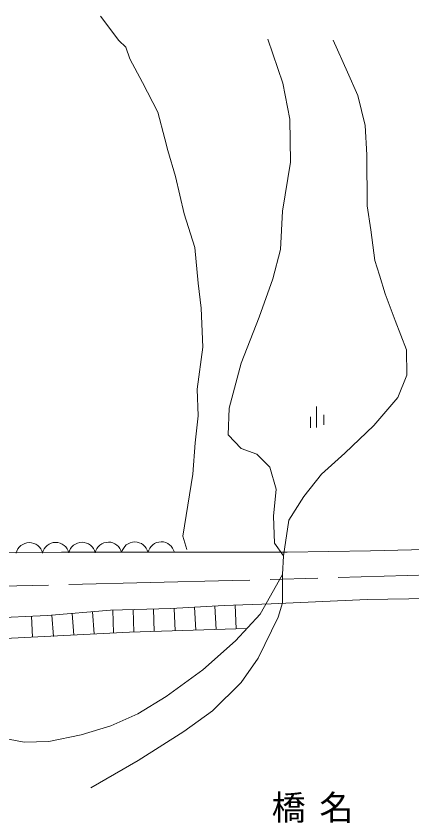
# Model space of a CAD drawing. Units: millimetres, scale not verified. Extents: x 40000 to 680000, y 20000 to 380000.
# Drawn here: x 151328 to 180416, y 236750 to 296020 of the extents above; entities that cross this region are included whole.
import ezdxf

# ---------------------------------------------------------------- set-up
doc = ezdxf.new("R2010")
doc.units = ezdxf.units.MM
doc.header["$LTSCALE"] = 1000
doc.linetypes.add('CHAIN', pattern=[18.5, 12, -1.5, 3.5, -1.5])
doc.layers.add('M-BMK', color=2, linetype='CHAIN', lineweight=13)
doc.layers.add('M-WORK', color=1, linetype='Continuous', lineweight=13)
doc.layers.add('M-STR-HTXT', color=7, linetype='Continuous')
doc.styles.add('ＭＳ ゴシック', font='')
doc.styles.get('ＭＳ ゴシック').set_extended_font_data('MS Gothic')

msp = doc.modelspace()

# ---------------------------------------------------------------- linework, layer by layer
at = {"layer": 'M-BMK'}
msp.add_lwpolyline([(203244, 255475), (186999, 255122), (167196, 254550), (142279, 253946), (135697, 253694), (116943, 253211), (104771, 252993)], dxfattribs=at)
at = {"layer": 'M-WORK'}
for p, q in [((173405, 265795), (173405, 267349)), ((173936, 265998), (173936, 266725)), ((172972, 265775), (172972, 266581)), ((162934, 252501), (163027, 250849)), ((164432, 252586), (164526, 250914)), ((165929, 252670), (166025, 250967)), ((167428, 252742), (167499, 251007)), ((152453, 251938), (152525, 250393)), ((153950, 252019), (154077, 250454)), ((155445, 252140), (155574, 250551)), ((156940, 252261), (157072, 250633)), ((158436, 252374), (158481, 250701)), ((159936, 252414), (159980, 250760)), ((161435, 252454), (161479, 250819))]:
    msp.add_line(p, q, dxfattribs=at)
for points in [[(157526, 296020), (158866, 294240), (159398, 293745), (159683, 292892), (160609, 291148), (161738, 288956), (162259, 287014), (162475, 286151), (163032, 284245), (163680, 281494), (164471, 279012), (164705, 276405), (164939, 274570), (165046, 271711), (164633, 268618), (164705, 266658), (164489, 264662), (164327, 262360), (163590, 257811), (163878, 256839)], [(149713, 243096), (151909, 242672), (153733, 242736), (156109, 243211), (158280, 243879), (160284, 244753), (162365, 246037), (165062, 248002), (167441, 250132), (169257, 252092), (170898, 255008), (170974, 256367), (170319, 257299), (170251, 259277), (170430, 261255), (169981, 262892), (169028, 263827), (167859, 264258), (166924, 265265), (166996, 267225), (167877, 270534), (169190, 273897), (170197, 276720), (170754, 278878), (170916, 281683), (171491, 285280), (171455, 288445), (170934, 291088), (169819, 294325)], [(156821, 239322), (160302, 241339), (163655, 243471), (165761, 244974), (167881, 247068), (169114, 248840), (170578, 251859), (170912, 252925), (170898, 255008), (170974, 256367), (171362, 259001), (172479, 260735), (173776, 262366), (175498, 263920), (177630, 265937), (179390, 267992), (180045, 269636), (180019, 271511), (179184, 273656), (178452, 275622), (178028, 276983), (177694, 278062), (177399, 280310), (177129, 282095), (177103, 285820), (176975, 287978), (176435, 290188), (175678, 291909), (174624, 294259)], [(191463, 257085), (177366, 256747), (171247, 256628), (154674, 256631), (138388, 256562), (135580, 256452), (116900, 256352), (110615, 256313)], [(101732, 246186), (103631, 247057), (105411, 247736), (107457, 248369), (110686, 249167), (111897, 249397), (114787, 249819), (117723, 250122), (120402, 250305), (124522, 250479), (128843, 250590), (132807, 250782), (136045, 251076), (140376, 251388), (144633, 251580), (149321, 251791), (153634, 251993), (158276, 252369), (162707, 252489), (166616, 252709), (170083, 252851), (177141, 253168), (198508, 253508)], [(168273, 251031), (159672, 250763), (148559, 250188), (138482, 249733), (135464, 249558), (129461, 249260), (126160, 249067), (122396, 248810), (118980, 248618), (113751, 248151)]]:
    msp.add_lwpolyline(points, dxfattribs=at)
for centre in [(152299, 256347), (154237, 256359), (156176, 256370), (158115, 256382), (160054, 256394), (161992, 256406)]:
    msp.add_arc(centre, 994, 13.0274, 167.66663, dxfattribs=at)

# ---------------------------------------------------------------- texts
at = {"layer": 'M-STR-HTXT', "insert": (170114, 236750), "char_height": 1833, "attachment_point": 7, "style": 'ＭＳ ゴシック'}
msp.add_mtext('\\T1.4;橋名', dxfattribs=at)

doc.saveas('drawing.dxf')
